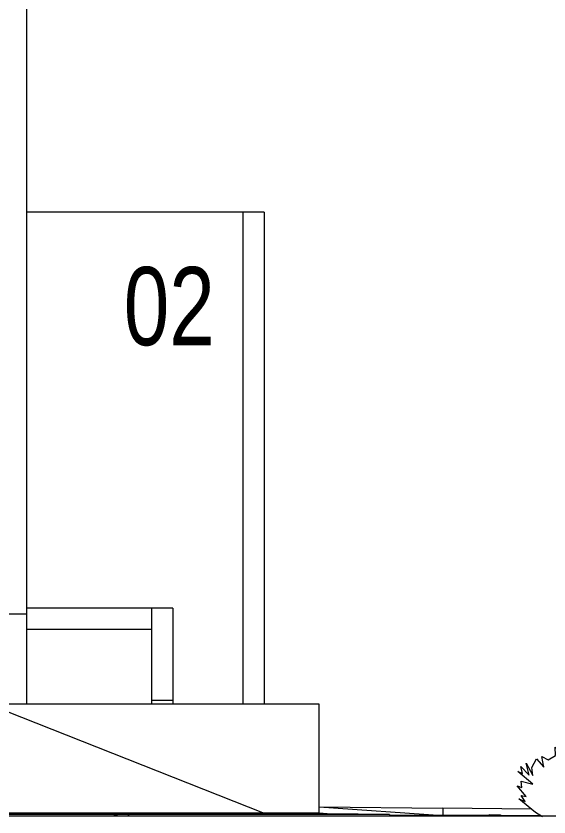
# Model space of a CAD drawing. Header units: metres. Extents: x -199 to 506, y -5 to 23.
# Drawn here: x 130.91 to 136.02, y -1.8 to 5.88 of the extents above; entities that cross this region are included whole.
import ezdxf

# ---------------------------------------------------------------- set-up
doc = ezdxf.new("R2010")
doc.units = ezdxf.units.M
for name, color, linetype, lineweight in [('06MUREXT', 92, 'Continuous', 9), ('29NOTAS-2', 7, 'Continuous', 5), ('45ESTAC', 5, 'Continuous', 5), ('46BANQ', 8, 'Continuous', 5), ('47VEGET', 64, 'Continuous', 5), ('70LINEA-2', 250, 'Continuous', 15)]:
    doc.layers.add(name, color=color, linetype=linetype, lineweight=lineweight)
doc.styles.add('Arial_1', font='arial.ttf', dxfattribs={"width": 0.75, "height": 0.75})

# ---------------------------------------------------------------- blocks, each defined once
blk = doc.blocks.new('Parking Lot - Handicap - Handicap-7310902-602rEastElevEje18 Paint')
at = {"layer": '45ESTAC'}
for p, q in [((20.8843, -1.7908), (20.8977, -1.7814)), ((20.8977, -1.7858), (20.8906, -1.7908)), ((21.0077, -1.7835), (20.8977, -1.7814)), ((20.8977, -1.7814), (20.8977, -1.7858)), ((20.8977, -1.7858), (21.0077, -1.7879)), ((21.0077, -1.7879), (21.0077, -1.7835)), ((21.0077, -1.7835), (21.0173, -1.7908)), ((21.0077, -1.7879), (21.0115, -1.7908))]:
    blk.add_line(p, q, dxfattribs=at)
for centre in [(20.9527, -1.7826), (20.9527, -1.7867)]:
    blk.add_ellipse(centre, major_axis=(-0.0075, 0.00014), ratio=0.00262, start_param=0.000049, end_param=3.141593, dxfattribs=at)
blk = doc.blocks.new('Planting - Shrub1 - Romero_Rosemary 2-8072936-602rEastElevEje18 Paint')
at = {"layer": '47VEGET'}
for p, q in [((23.9998, -1.1997), (23.9982, -1.1222)), ((23.9982, -1.1222), (24.062, -1.1693)), ((24.062, -1.1693), (24.0741, -1.1222)), ((24.0741, -1.1222), (24.1986, -1.142)), ((24.1986, -1.142), (24.2487, -1.1086)), ((24.2487, -1.1086), (24.276, -1.1511)), ((24.276, -1.1511), (24.3747, -1.1147)), ((24.3158, -1.1364), (24.3158, -1.1086)), ((24.3158, -1.1086), (24.3158, -1.1364)), ((24.3158, -1.1364), (24.3158, -1.1147)), ((24.3158, -1.1147), (24.3158, -1.1717)), ((24.3158, -1.1253), (24.3158, -1.1162)), ((24.3158, -1.1162), (24.3158, -1.2012)), ((24.3158, -1.1717), (24.3158, -1.1211)), ((24.3158, -1.1211), (24.3158, -1.1995)), ((24.3158, -1.1364), (24.3158, -1.1222)), ((24.3158, -1.1222), (24.3158, -1.1364)), ((24.3158, -1.1364), (24.3158, -1.1222)), ((24.3158, -1.1222), (24.3158, -1.1364)), ((24.3158, -1.1995), (24.3158, -1.1253)), ((24.3747, -1.1147), (24.4035, -1.1717)), ((24.4035, -1.1717), (24.5023, -1.1211)), ((24.5023, -1.1211), (24.5143, -1.1995)), ((24.5143, -1.1995), (24.5781, -1.1253)), ((24.5781, -1.1253), (24.6616, -1.1162)), ((24.6616, -1.1162), (24.6646, -1.2012)), ((23.8889, -1.312), (23.8707, -1.2118)), ((23.8707, -1.2118), (23.9314, -1.2437)), ((23.9314, -1.2437), (23.9998, -1.1997)), ((24.3158, -1.2012), (24.3158, -1.1784)), ((24.3158, -1.1784), (24.3158, -1.2513)), ((24.3158, -1.2513), (24.3158, -1.2148)), ((24.3158, -1.2148), (24.3158, -1.2938)), ((24.6646, -1.2012), (24.7466, -1.1784)), ((24.7466, -1.1784), (24.7755, -1.2513)), ((24.7755, -1.2513), (24.8423, -1.2148)), ((24.8423, -1.2148), (24.865, -1.2938)), ((23.7478, -1.3909), (23.7189, -1.274)), ((23.7189, -1.274), (23.7842, -1.394)), ((23.772, -1.315), (23.8191, -1.2346)), ((23.8191, -1.2346), (23.8889, -1.312)), ((24.3158, -1.2938), (24.3158, -1.2573)), ((24.3158, -1.2573), (24.3158, -1.4289)), ((24.9212, -1.2573), (24.8559, -1.4289)), ((24.865, -1.2938), (24.9212, -1.2573)), ((23.7827, -1.4775), (23.64, -1.356)), ((23.64, -1.356), (23.6825, -1.3727)), ((23.6825, -1.3727), (23.6688, -1.3059)), ((23.6688, -1.3059), (23.7478, -1.3909)), ((23.7842, -1.394), (23.772, -1.315)), ((24.3158, -1.4289), (24.3158, -1.3515)), ((24.3158, -1.3515), (24.3158, -1.4213)), ((24.8559, -1.4289), (25.0047, -1.3515)), ((25.0047, -1.3515), (24.9743, -1.4213)), ((23.6764, -1.5078), (23.6719, -1.4471)), ((23.6719, -1.4471), (23.7827, -1.4775)), ((24.3158, -1.4213), (24.3158, -1.394)), ((24.3158, -1.394), (24.3158, -1.5215)), ((24.9743, -1.4213), (25.032, -1.394)), ((25.032, -1.394), (24.9804, -1.5215)), ((23.7189, -1.5944), (23.6339, -1.4911)), ((23.6339, -1.4911), (23.6764, -1.5078)), ((24.3158, -1.5215), (24.3158, -1.5306)), ((24.3158, -1.5306), (24.3158, -1.5777)), ((24.9804, -1.5215), (25.0487, -1.5306)), ((25.0487, -1.5306), (25.0138, -1.5777)), ((23.7098, -1.6414), (23.6703, -1.5852)), ((23.6703, -1.5852), (23.7189, -1.5944)), ((24.3158, -1.5777), (24.3158, -1.5989)), ((24.3158, -1.5989), (24.3158, -1.7234)), ((25.0426, -1.5989), (24.9015, -1.7234)), ((25.0138, -1.5777), (25.0426, -1.5989)), ((23.8074, -1.7488), (23.6476, -1.6171)), ((23.6476, -1.6171), (23.7098, -1.6414)), ((23.8753, -1.7908), (23.8074, -1.7488)), ((24.3158, -1.7234), (24.3158, -1.7908)), ((24.9015, -1.7234), (24.8145, -1.7908))]:
    blk.add_line(p, q, dxfattribs=at)

msp = doc.modelspace()

# ---------------------------------------------------------------- linework, layer by layer
at = {"layer": '06MUREXT'}
for p, q in [((131.0078, 12.91), (131.0078, -0.72)), ((133.2878, 4), (131.0078, 4)), ((133.0858, -0.72), (133.0858, 4)), ((133.2878, 4), (133.2878, -0.72)), ((132.411, 0.2), (131.0078, 0.2)), ((132.2078, -0.72), (132.2078, 0.2)), ((132.411, 0.2), (132.411, -0.72)), ((130.8046, 0.1464), (131.0078, 0.1464)), ((132.411, -0.6843), (132.2078, -0.6843)), ((133.8142, -0.72), (130.8046, -0.72)), ((133.8142, -1.7668), (133.8142, -0.72))]:
    msp.add_line(p, q, dxfattribs=at)
at = {"layer": '46BANQ'}
for p, q in [((131.0078, 0), (132.2078, 0)), ((130.8046, -0.785), (133.2879, -1.7668)), ((133.8142, -1.7668), (93.1746, -1.7668)), ((134.4879, -1.7792), (133.2879, -1.7668)), ((133.8142, -1.7038), (135.0012, -1.7158)), ((133.8142, -1.7038), (135.0012, -1.7861)), ((133.8914, -1.773), (133.8142, -1.7668)), ((135.0012, -1.7158), (135.0012, -1.7861)), ((135.849, -1.7271), (135.0023, -1.7158)), ((131.8898, -1.7792), (130.1889, -1.7792)), ((131.9771, -1.7792), (131.8898, -1.7792)), ((134.4879, -1.7792), (131.9771, -1.7792)), ((134.4879, -1.7792), (134.4879, -1.7908)), ((135.0012, -1.7861), (134.4879, -1.7861)), ((135.0012, -1.7861), (134.8912, -1.7908)), ((135.0012, -1.7861), (135.0012, -1.7908)), ((135.4329, -1.7903), (135.0012, -1.7861)), ((135.0012, -1.7861), (135.4343, -1.7893)), ((135.0012, -1.7861), (135.4379, -1.7868)), ((135.4367, -1.7876), (135.0012, -1.7861)), ((135.5602, -1.787), (135.9337, -1.7876)), ((135.9366, -1.7894), (135.5616, -1.7881)), ((135.5666, -1.7903), (135.6353, -1.7908))]:
    msp.add_line(p, q, dxfattribs=at)
msp.add_open_spline([(135.0023, -1.7158), (135.0023, -1.7158), (135.0023, -1.717), (135.0022, -1.7219), (135.0022, -1.7263), (135.0021, -1.7285)], degree=3, dxfattribs=at)
for points, knots in [([(131.8898, -1.7792), (131.8854, -1.7792), (131.8767, -1.7798), (131.8638, -1.7823), (131.8534, -1.7858), (131.8469, -1.7888), (131.8444, -1.7901), (131.8438, -1.7903)], [0, 0, 0, 0, 0.0833333, 0.1666667, 0.25, 0.2916667, 0.3033367, 0.3033367, 0.3033367, 0.3033367]), ([(131.9897, -1.7919), (131.9897, -1.7908), (131.9895, -1.7891), (131.9888, -1.787), (131.9881, -1.7855), (131.9873, -1.7844), (131.9866, -1.7835), (131.9858, -1.7827), (131.9848, -1.7818), (131.9837, -1.781), (131.9827, -1.7805), (131.9817, -1.78), (131.9798, -1.7794), (131.9782, -1.7792), (131.9771, -1.7792)], [0, 0, 0, 0, 0.166667, 0.25, 0.333333, 0.416667, 0.458333, 0.5, 0.583333, 0.666667, 0.708333, 0.75, 0.833333, 1, 1, 1, 1])]:
    msp.add_open_spline(points, degree=3, knots=knots, dxfattribs=at)
at = {"layer": '70LINEA-2'}
msp.add_line((36.36, -1.7908), (143.0696, -1.7908), dxfattribs=at)

# ---------------------------------------------------------------- block references
at = {"layer": '45ESTAC'}
msp.add_blockref('Parking Lot - Handicap - Handicap-7310902-602rEastElevEje18 Paint', (114.5478, 0), dxfattribs=at)
at = {"layer": '47VEGET'}
msp.add_blockref('Planting - Shrub1 - Romero_Rosemary 2-8072936-602rEastElevEje18 Paint', (112.0814, -0.0111), dxfattribs=at)

# ---------------------------------------------------------------- texts
at = {"layer": '29NOTAS-2', "insert": (131.9399, 3.4729), "char_height": 0.75, "width": 1.046202, "attachment_point": 1, "style": 'Arial_1'}
msp.add_mtext('02', dxfattribs=at)

doc.saveas('drawing.dxf')
